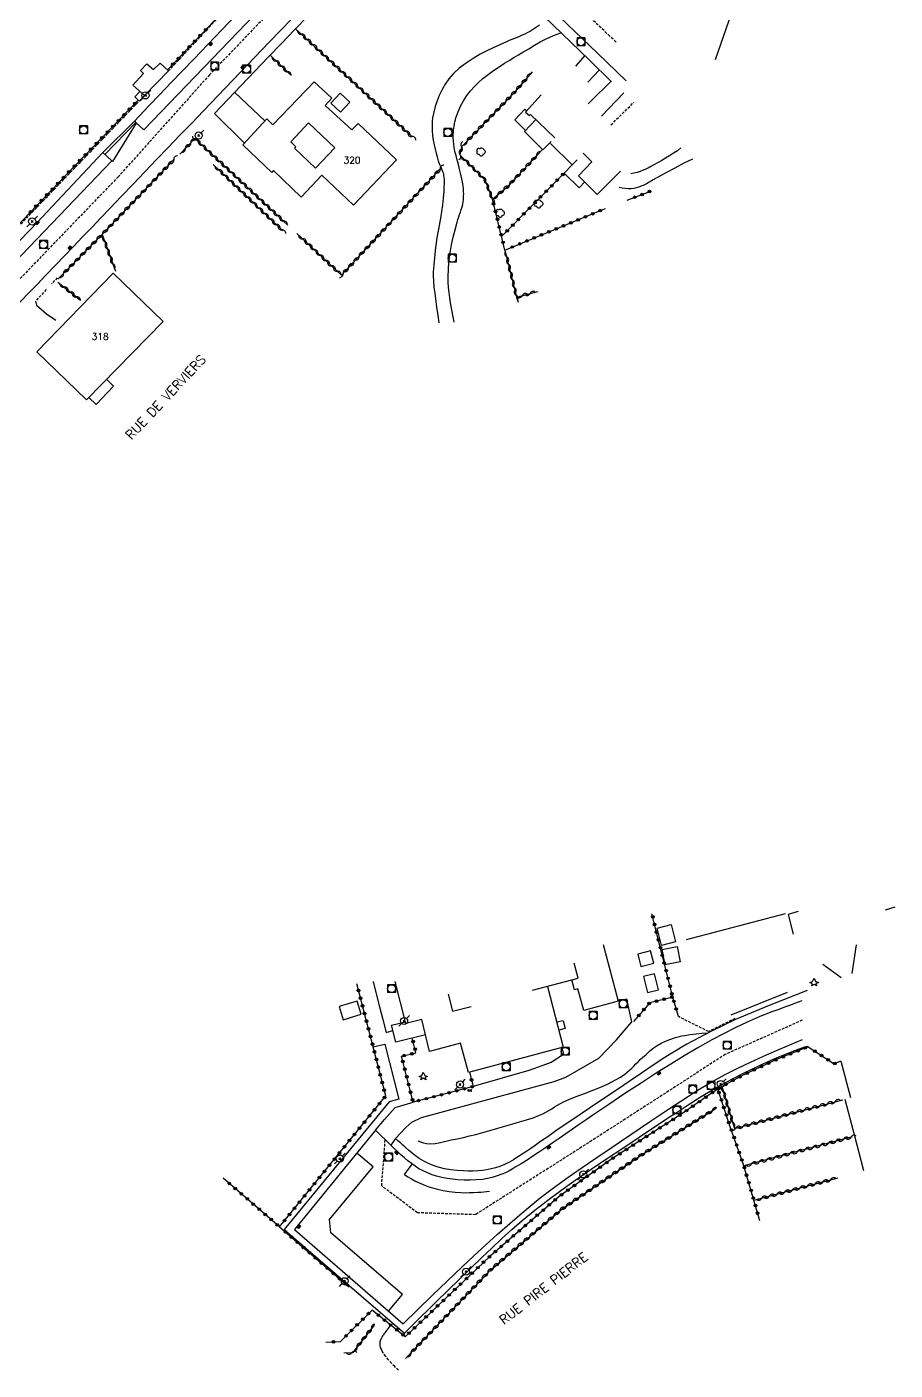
# Model space of a CAD drawing. Header units: millimetres. Extents: x 255999 to 257000, y 144000 to 145001.
# Drawn here: x 256121.5 to 256285.8, y 144510.2 to 144764.5 of the extents above; entities that cross this region are included whole.
import ezdxf
from ezdxf.enums import TextEntityAlignment as Align

# ---------------------------------------------------------------- set-up
doc = ezdxf.new("R2010")
doc.units = ezdxf.units.MM
doc.linetypes.add('DASHED', pattern=[0.75, 0.5, -0.25])
doc.layers.get('0').update_dxf_attribs({"linetype": 'CONTINUOUS'})
for name, color, linetype in [('W0001', 6, 'DASHED'), ('W0004', 5, 'CONTINUOUS'), ('W0006', 2, 'CONTINUOUS'), ('W0008', 7, 'CONTINUOUS'), ('W0014', 7, 'CONTINUOUS'), ('W0017', 7, 'CONTINUOUS'), ('W0021', 2, 'CONTINUOUS'), ('W0070', 7, 'DASHED'), ('W0071', 7, 'CONTINUOUS'), ('W0101', 7, 'CONTINUOUS'), ('W0104', 1, 'CONTINUOUS'), ('W0112', 1, 'DASHED'), ('W0211', 2, 'CONTINUOUS'), ('W0300', 7, 'CONTINUOUS'), ('W0303', 7, 'CONTINUOUS'), ('W0310', 3, 'CONTINUOUS'), ('W0323', 7, 'CONTINUOUS'), ('W0333', 7, 'CONTINUOUS'), ('W0401', 7, 'CONTINUOUS'), ('W0420', 7, 'CONTINUOUS'), ('W0473', 7, 'CONTINUOUS'), ('W0989', 7, 'CONTINUOUS'), ('W0991', 7, 'CONTINUOUS'), ('W1102', 7, 'CONTINUOUS')]:
    doc.layers.add(name, color=color, linetype=linetype)
doc.styles.get("Standard").update_dxf_attribs({"font": 'romans.shx', "width": 0.85})

# ---------------------------------------------------------------- blocks, each defined once
blk = doc.blocks.new('T300')
for p, q in [((-0.8, 0.51), (-0.86, 0.34)), ((-0.86, 0.34), (-0.86, 0.17)), ((-0.86, 0.17), (-0.74, 0.06)), ((-0.69, 0.63), (-0.8, 0.51)), ((-0.8, -0.06), (-0.74, 0.06)), ((-0.74, 0.06), (-0.69, 0.11)), ((-0.57, 0.69), (-0.69, 0.63)), ((-0.46, 0.69), (-0.57, 0.69)), ((-0.29, 0.63), (-0.46, 0.69)), ((-0.29, 0.63), (-0.17, 0.74)), ((-0.23, 0.57), (-0.29, 0.63)), ((-0.17, 0.74), (-0.06, 0.8)), ((-0.06, 0.8), (0.06, 0.8)), ((0.06, 0.8), (0.23, 0.74)), ((0.23, 0.74), (0.34, 0.63)), ((0.34, 0.63), (0.4, 0.51)), ((0.46, 0.46), (0.34, 0.46)), ((0.4, 0.51), (0.4, 0.46)), ((0.57, 0.4), (0.46, 0.46)), ((0.57, 0.4), (0.69, 0.29)), ((0.69, 0.29), (0.74, 0.17)), ((0.74, 0.06), (0.69, -0.17)), ((0.74, 0.17), (0.74, 0.06)), ((-0.8, -0.17), (-0.8, -0.06)), ((-0.8, -0.23), (-0.8, -0.17)), ((-0.74, -0.34), (-0.8, -0.23)), ((-0.69, -0.4), (-0.74, -0.34)), ((-0.51, -0.46), (-0.69, -0.4)), ((-0.4, -0.46), (-0.51, -0.46)), ((-0.4, -0.46), (-0.34, -0.46)), ((-0.34, -0.46), (-0.34, -0.4)), ((-0.34, -0.51), (-0.34, -0.46)), ((-0.29, -0.63), (-0.34, -0.51)), ((-0.17, -0.74), (-0.29, -0.63)), ((-0.06, -0.8), (-0.17, -0.74)), ((0.06, -0.8), (-0.06, -0.8)), ((0.17, -0.74), (0.06, -0.8)), ((0.23, -0.69), (0.17, -0.74)), ((0.29, -0.46), (0.23, -0.46)), ((0.29, -0.63), (0.23, -0.69)), ((0.46, -0.4), (0.29, -0.46)), ((0.34, -0.51), (0.29, -0.63)), ((0.34, -0.51), (0.34, -0.46)), ((0.57, -0.34), (0.46, -0.4)), ((0.63, -0.29), (0.57, -0.34)), ((0.69, -0.17), (0.63, -0.29))]:
    blk.add_line(p, q)
blk = doc.blocks.new('T401')
for p, q in [((-0.3, 0.3), (0, 0.3)), ((-0.3, -0.25), (-0.3, 0.3)), ((-0.3, 0.15), (0, 0.15)), ((-0.3, 0), (0, 0)), ((0, 0.3), (0, -0.25)), ((-0.3, -0.15), (0, -0.15)), ((-0.3, -0.25), (-0.3, -0.3)), ((-0.3, -0.3), (0, -0.3)), ((0, -0.3), (0, -0.25))]:
    blk.add_line(p, q)
blk = doc.blocks.new('T420')
for p, q in [((0.75, 0.75), (-0.75, 0.75)), ((-0.75, 0.75), (-0.75, -0.75)), ((0.75, 0.75), (0.75, -0.75)), ((0.75, -0.75), (-0.75, -0.75))]:
    blk.add_line(p, q)
blk.add_ellipse((0, 0), major_axis=(-0.53, 0.53), ratio=1, start_param=3.926991, end_param=10.210176)
blk = doc.blocks.new('T473')
for p, q in [((-0.166667, 0.166667), (0.166667, -0.166667)), ((-0.166667, -0.166667), (0.166667, 0.166667)), ((0.500001, 0.500001), (1.000002, 1.000002)), ((-1.000002, -1.000002), (-0.500001, -0.500001))]:
    blk.add_line(p, q)
blk.add_ellipse((0, 0), major_axis=(0.471405, 0.471405), ratio=1, start_param=5.4977871438, end_param=11.780972451)
blk = doc.blocks.new('T303')
for p, q in [((-0.77, 0), (-0.28, 0.21)), ((-0.28, -0.21), (-0.77, 0)), ((-0.28, 0.21), (0, 0.83)), ((0, 0.83), (0.28, 0.21)), ((0.28, 0.21), (0.83, 0)), ((0.83, 0), (0.28, -0.21)), ((-0.49, -0.63), (-0.28, -0.21)), ((0, -0.35), (-0.49, -0.63)), ((0.56, -0.63), (0, -0.35)), ((0.28, -0.21), (0.56, -0.63))]:
    blk.add_line(p, q)
blk = doc.blocks.new('t310o')
at = {"color": 0, "linetype": 'Continuous'}
for centre, start, end in [((-0.5, 0.38), 216.8699, 323.1304), ((0.5, -0.37), 36.8699, 143.1303)]:
    blk.add_arc(centre, 0.625, start, end, dxfattribs=at)
blk = doc.blocks.new('t323o')
at = {"color": 0, "linetype": 'Continuous'}
for radius in [0.25, 0.15]:
    blk.add_circle((0, 0), radius, dxfattribs=at)

msp = doc.modelspace()

# ---------------------------------------------------------------- linework, layer by layer
at = {"layer": 'W0001'}
for points in [[(256195.74, 144796.29), (256187.9, 144788.56), (256170.92, 144770.86), (256156.11, 144755.4), (256138.83, 144736.1), (256114.03, 144710.35), (256091.88, 144687.36), (256079.6, 144677.37), (256072.94, 144671)], [(256233.01, 144761.6), (256231.83, 144762.72), (256207.91, 144785.26), (256195.74, 144796.29)], [(256268.24, 144576.44), (256253.69, 144569.98), (256228.43, 144553.66), (256206.41, 144539.64), (256195.43, 144540), (256188.67, 144545.09), (256189.34, 144553.84)]]:
    msp.add_lwpolyline(points, dxfattribs=at)
at = {"layer": 'W0004'}
for points in [[(256141.92, 144746.63), (256135.94, 144740.68)], [(256136.31, 144740.32), (256142.14, 144746.36)]]:
    msp.add_lwpolyline(points, dxfattribs=at)
at = {"layer": 'W0006'}
for points in [[(256137.59, 144739.1), (256135.94, 144740.68), (256123.47, 144727.42), (256104.68, 144707.94), (256103.37, 144703.45)], [(256187.03, 144548.69), (256183.99, 144551.3)], [(256189.99, 144521.35), (256192.62, 144524.51), (256179.05, 144536.18), (256178.77, 144538.71), (256187.03, 144548.69)], [(256193.02, 144547.22), (256194.43, 144549.22)], [(256193.02, 144547.22), (256193.64, 144546.8), (256194.29, 144546.4), (256194.95, 144546.04), (256195.62, 144545.71), (256196.5, 144545.33), (256197.39, 144544.99), (256198.29, 144544.7), (256199.21, 144544.45), (256200.31, 144544.21), (256201.43, 144544.04), (256202.55, 144543.92), (256203.67, 144543.83), (256204.47, 144543.8), (256205.27, 144543.81), (256206.07, 144543.84), (256206.87, 144543.88), (256207.42, 144543.92), (256207.97, 144543.96), (256208.52, 144544.01), (256209.07, 144544.07)]]:
    msp.add_lwpolyline(points, dxfattribs=at)
at = {"layer": 'W0008'}
for points in [[(256142.21, 144746.26), (256137.76, 144738.97)], [(256141.92, 144746.63), (256142.21, 144746.26)], [(256103.47, 144703.55), (256137.61, 144739.12)], [(256137.76, 144738.97), (256137.61, 144739.12)], [(256190.39, 144552.8), (256187.52, 144555.62)]]:
    msp.add_lwpolyline(points, dxfattribs=at)
at = {"layer": 'W0014'}
for points in [[(256169.06, 144775.1), (256165.09, 144770.91), (256161.11, 144766.72), (256157.12, 144762.54), (256153.12, 144758.36), (256150.98, 144756.13), (256148.84, 144753.91), (256146.69, 144751.69), (256144.54, 144749.47)], [(256157.03, 144748.05), (256159.57, 144750.72), (256162.11, 144753.39), (256164.66, 144756.06), (256167.2, 144758.72), (256169.7, 144761.32), (256172.2, 144763.92), (256174.7, 144766.52), (256177.21, 144769.12)], [(256220.89, 144767.74), (256225.21, 144763.61), (256229.52, 144759.48), (256234.94, 144754.23)], [(256119.76, 144711.86), (256121.61, 144713.79), (256123.46, 144715.72), (256125.19, 144717.52), (256126.91, 144719.32), (256128.63, 144721.11), (256130.36, 144722.91), (256132.08, 144724.71), (256133.8, 144726.5), (256135.53, 144728.3), (256137.25, 144730.1), (256139.46, 144732.41), (256141.67, 144734.72), (256143.88, 144737.03), (256146.09, 144739.34), (256148.3, 144741.64), (256150.51, 144743.95), (256152.72, 144746.26), (256154.93, 144748.57), (256159.1, 144752.92), (256163.27, 144757.26), (256167.44, 144761.61), (256171.61, 144765.95)], [(256219.33, 144766.49), (256227.93, 144758.22), (256232.18, 144754.08)], [(256144.54, 144749.47), (256141.92, 144746.63)], [(256269.17, 144582.05), (256264.68, 144580.31), (256261.65, 144579.11), (256258.64, 144577.87), (256255.65, 144576.56), (256253.3, 144575.46), (256250.98, 144574.32), (256248.68, 144573.13), (256246.4, 144571.9), (256245.34, 144571.29), (256244.31, 144570.66), (256243.28, 144570.02), (256242.26, 144569.36), (256240.05, 144567.92), (256237.86, 144566.44), (256235.68, 144564.96), (256233.49, 144563.48), (256230.73, 144561.62), (256227.97, 144559.77), (256225.2, 144557.91), (256222.45, 144556.05), (256221.65, 144555.5), (256220.86, 144554.95), (256220.08, 144554.39), (256219.29, 144553.84), (256218.5, 144553.29), (256217.71, 144552.74), (256216.91, 144552.19), (256216.11, 144551.66), (256215.28, 144551.11), (256214.45, 144550.56), (256213.6, 144550.03), (256212.74, 144549.54), (256212.32, 144549.32), (256211.9, 144549.11), (256211.47, 144548.92), (256211.03, 144548.75), (256210.23, 144548.5), (256209.42, 144548.29), (256208.59, 144548.12), (256207.76, 144547.99), (256206.85, 144547.91), (256205.95, 144547.89), (256205.04, 144547.9), (256204.14, 144547.95), (256202.94, 144548.03), (256201.74, 144548.14), (256200.54, 144548.33), (256199.37, 144548.61), (256198.42, 144548.94), (256197.51, 144549.34), (256196.63, 144549.8), (256195.77, 144550.3), (256195.07, 144550.78), (256194.41, 144551.3), (256193.77, 144551.85), (256193.13, 144552.39), (256192.67, 144552.8), (256192.21, 144553.21), (256191.76, 144553.63), (256191.31, 144554.05)], [(256268.17, 144580.11), (256268.17, 144580.11), (256266.77, 144579.6), (256266.04, 144579.32), (256265.3, 144579.04), (256264.55, 144578.77), (256263.81, 144578.5), (256263.06, 144578.23), (256262.32, 144577.96), (256261.58, 144577.68), (256260.85, 144577.39), (256260.11, 144577.08), (256257.83, 144576.06), (256255.57, 144574.99), (256253.33, 144573.88), (256251.12, 144572.71), (256248.5, 144571.24), (256245.92, 144569.71), (256243.36, 144568.13), (256240.82, 144566.54), (256237.74, 144564.56), (256234.7, 144562.55), (256231.67, 144560.51), (256228.64, 144558.46), (256227.35, 144557.59), (256226.07, 144556.7), (256224.79, 144555.81), (256223.51, 144554.93), (256222.23, 144554.04), (256220.95, 144553.15), (256219.66, 144552.28), (256218.37, 144551.41), (256217.28, 144550.69), (256216.19, 144549.98), (256215.08, 144549.28), (256213.96, 144548.61), (256213.34, 144548.25), (256212.71, 144547.9), (256212.07, 144547.57), (256211.4, 144547.28), (256210.51, 144546.97), (256209.6, 144546.7), (256208.67, 144546.48), (256207.74, 144546.33), (256206.58, 144546.21), (256205.43, 144546.17), (256204.27, 144546.2), (256203.11, 144546.26), (256202.09, 144546.36), (256201.07, 144546.49), (256200.06, 144546.67), (256199.07, 144546.93), (256198.2, 144547.21), (256197.35, 144547.54), (256196.53, 144547.92), (256195.72, 144548.35), (256195, 144548.81), (256194.31, 144549.32), (256193.64, 144549.86), (256192.98, 144550.4), (256192.31, 144550.98), (256191.66, 144551.57), (256191.02, 144552.18), (256190.39, 144552.8)], [(256192.72, 144518.97), (256195.49, 144521.69), (256198.27, 144524.39), (256201.07, 144527.07), (256203.88, 144529.74), (256206.11, 144531.83), (256208.35, 144533.91), (256210.61, 144535.97), (256212.91, 144537.99), (256214.81, 144539.62), (256216.74, 144541.23), (256218.69, 144542.8), (256220.68, 144544.33), (256223.53, 144546.42), (256226.44, 144548.45), (256229.36, 144550.44), (256232.29, 144552.43), (256235.82, 144554.84), (256239.37, 144557.23), (256242.93, 144559.6), (256246.51, 144561.93), (256247.69, 144562.69), (256248.87, 144563.45), (256250.06, 144564.18), (256251.28, 144564.88), (256253.64, 144566.15), (256256.04, 144567.36), (256258.46, 144568.52), (256260.89, 144569.64), (256263.4, 144570.73), (256265.93, 144571.76), (256268.32, 144572.77)], [(256192.97, 144517.24), (256194.49, 144518.73), (256196.01, 144520.22), (256197.53, 144521.71), (256199.05, 144523.2), (256201.19, 144525.29), (256203.32, 144527.39), (256205.46, 144529.48), (256207.63, 144531.55), (256209.51, 144533.33), (256211.4, 144535.11), (256213.32, 144536.85), (256215.28, 144538.55), (256217.66, 144540.48), (256220.1, 144542.36), (256222.56, 144544.19), (256225.05, 144545.98), (256228.1, 144548.12), (256231.19, 144550.2), (256234.29, 144552.25), (256237.39, 144554.31), (256239.18, 144555.51), (256240.96, 144556.71), (256242.75, 144557.9), (256244.56, 144559.07), (256246.85, 144560.53), (256249.15, 144561.99), (256251.48, 144563.41), (256253.85, 144564.74), (256257.03, 144566.38), (256260.26, 144567.92), (256263.52, 144569.37), (256266.83, 144570.73), (256267.45, 144570.96), (256268.07, 144571.18), (256268.7, 144571.38), (256269.33, 144571.56)], [(256191.93, 144561.52), (256190.07, 144561.03), (256180.99, 144549.96), (256170.19, 144536.81), (256192.97, 144517.24)], [(256187.52, 144555.62), (256172.17, 144536.86)], [(256191.31, 144554.05), (256190.38, 144552.81)], [(256172.17, 144536.86), (256192.72, 144518.97)]]:
    msp.add_lwpolyline(points, dxfattribs=at)
at = {"layer": 'W0017'}
for points in [[(256227.1, 144759.02), (256225.33, 144757.01)], [(256229.86, 144756.34), (256227.71, 144754.03)], [(256232.09, 144754.16), (256228.25, 144750.4)], [(256160.86, 144752.07), (256166.58, 144746.66)], [(256230.28, 144747.55), (256234.51, 144751.97)], [(256157.03, 144748.05), (256162.74, 144742.47)], [(256245.25, 144741.57), (256244.62, 144741.01), (256243.87, 144740.53), (256243.12, 144740.06), (256242.36, 144739.6), (256241.68, 144739.2), (256240.99, 144738.8), (256240.31, 144738.41), (256239.61, 144738.04), (256239.26, 144737.85), (256238.91, 144737.67), (256238.55, 144737.49), (256238.18, 144737.33), (256237.6, 144737.12), (256237.01, 144736.93), (256236.41, 144736.76), (256235.8, 144736.62)], [(256202.39, 144708.56), (256202.18, 144709.6), (256201.94, 144710.9), (256201.72, 144712.21), (256201.57, 144713.19), (256201.44, 144714.17), (256201.33, 144715.16), (256201.28, 144716.15), (256201.27, 144716.84), (256201.28, 144717.54), (256201.3, 144718.24), (256201.33, 144718.93), (256201.38, 144719.63), (256201.45, 144720.32), (256201.52, 144721.02), (256201.62, 144721.71), (256201.87, 144723.18), (256202.2, 144724.64), (256202.57, 144726.08), (256202.95, 144727.52), (256203.09, 144728), (256203.25, 144728.48), (256203.41, 144728.95), (256203.57, 144729.42), (256203.73, 144729.9), (256203.88, 144730.38), (256204, 144730.86), (256204.09, 144731.36), (256204.14, 144731.73), (256204.17, 144732.1), (256204.18, 144732.47), (256204.19, 144732.84), (256204.18, 144733.21), (256204.16, 144733.58), (256204.14, 144733.95), (256204.1, 144734.32), (256203.98, 144735.14), (256203.8, 144735.95), (256203.6, 144736.75), (256203.4, 144737.55), (256203.24, 144738.19), (256203.08, 144738.83), (256202.91, 144739.47), (256202.74, 144740.11)], [(256247.51, 144739.43), (256245.83, 144738.64), (256244.11, 144737.75), (256242.41, 144736.83), (256240.71, 144735.9), (256240.45, 144735.75), (256240.2, 144735.6), (256239.94, 144735.44), (256239.69, 144735.29), (256239.44, 144735.13), (256239.18, 144734.98), (256238.92, 144734.83), (256238.66, 144734.7), (256238.41, 144734.58), (256238.17, 144734.47), (256237.92, 144734.37), (256237.67, 144734.27), (256237.24, 144734.13), (256236.8, 144733.99), (256236.36, 144733.89), (256235.9, 144733.83), (256235.32, 144733.82), (256234.74, 144733.86), (256234.17, 144733.95), (256233.61, 144734.09)], [(256199.61, 144738.43), (256199.75, 144738.16), (256199.87, 144737.88), (256199.99, 144737.6), (256200.1, 144737.31), (256200.19, 144737.07), (256200.28, 144736.82), (256200.35, 144736.57), (256200.4, 144736.31), (256200.48, 144735.57), (256200.49, 144734.83), (256200.46, 144734.09), (256200.42, 144733.35), (256200.32, 144732.07), (256200.17, 144730.79), (256199.98, 144729.52), (256199.8, 144728.25), (256199.69, 144727.57), (256199.57, 144726.88), (256199.45, 144726.2), (256199.32, 144725.52), (256199.19, 144724.84), (256199.07, 144724.16), (256198.96, 144723.47), (256198.86, 144722.78), (256198.78, 144722.1), (256198.71, 144721.41), (256198.65, 144720.73), (256198.59, 144720.04), (256198.54, 144719.39), (256198.48, 144718.73), (256198.44, 144718.07), (256198.43, 144717.42), (256198.47, 144716.3), (256198.57, 144715.19), (256198.7, 144714.08), (256198.84, 144712.97), (256199.05, 144711.41), (256199.28, 144709.85), (256199.51, 144708.43)], [(256123.17, 144712.55), (256123.39, 144711.8), (256125.27, 144710.18), (256127.01, 144708.95)], [(256284.03, 144597.33), (256285.82, 144597.89)], [(256277.69, 144585.26), (256278.54, 144590.7)], [(256275.64, 144584.48), (256272.16, 144587)], [(256191.31, 144554.05), (256193.22, 144556.12), (256194.38, 144557.17), (256196.23, 144558.04), (256210.13, 144561.82), (256221.29, 144564.86), (256223.5, 144565.66), (256229.74, 144569.24), (256233.13, 144572.74), (256236.02, 144576.13), (256235.06, 144580.46), (256233.39, 144580.06)], [(256222.79, 144571.26), (256223.09, 144569.95), (256220.73, 144568.47), (256216.52, 144566.92), (256205.99, 144563.9)], [(256187.52, 144555.62), (256189.22, 144557.66), (256191.23, 144559.92), (256194.61, 144560.96)]]:
    msp.add_lwpolyline(points, dxfattribs=at)
at = {"layer": 'W0021'}
msp.add_lwpolyline([(256142.14, 144746.35), (256143.64, 144744.96), (256169.59, 144772), (256167.74, 144773.72)], dxfattribs=at)
at = {"layer": 'W0070'}
msp.add_lwpolyline([(256191.84, 144510.22), (256191.14, 144510.89), (256190.55, 144511.51), (256189.98, 144512.14), (256189.44, 144512.81), (256188.96, 144513.52), (256188.77, 144513.83), (256188.61, 144514.16), (256188.48, 144514.5), (256188.39, 144514.86), (256188.38, 144514.99), (256188.37, 144515.11), (256188.37, 144515.24), (256188.37, 144515.36), (256188.39, 144515.49), (256188.41, 144515.61), (256188.44, 144515.73), (256188.47, 144515.86), (256188.7, 144516.37), (256189, 144516.85), (256189.33, 144517.29), (256189.66, 144517.73), (256189.85, 144517.98), (256190.04, 144518.23), (256190.24, 144518.47), (256190.45, 144518.7)], dxfattribs=at)
at = {"layer": 'W0071'}
for points in [[(256218.53, 144764.79), (256217.98, 144764.39), (256217.41, 144764.02), (256216.83, 144763.68), (256216.23, 144763.35), (256215.75, 144763.11), (256215.26, 144762.88), (256214.77, 144762.67), (256214.28, 144762.47), (256213.78, 144762.27), (256213.28, 144762.07), (256212.79, 144761.86), (256212.3, 144761.64), (256211.04, 144761.08), (256209.79, 144760.52), (256208.54, 144759.93), (256207.33, 144759.27), (256205.97, 144758.46), (256204.63, 144757.61), (256203.35, 144756.67), (256202.17, 144755.58), (256201.38, 144754.65), (256200.69, 144753.64), (256200.09, 144752.58), (256199.56, 144751.49), (256199.14, 144750.46), (256198.79, 144749.4), (256198.51, 144748.33), (256198.3, 144747.23), (256198.23, 144746.63), (256198.2, 144746.02), (256198.2, 144745.41), (256198.22, 144744.8), (256198.3, 144743.92), (256198.44, 144743.04), (256198.6, 144742.16), (256198.79, 144741.29), (256198.96, 144740.57), (256199.16, 144739.85), (256199.37, 144739.14), (256199.61, 144738.43)], [(256202.74, 144740.11), (256202.63, 144740.49), (256202.53, 144740.88), (256202.45, 144741.27), (256202.39, 144741.66), (256202.3, 144742.27), (256202.24, 144742.87), (256202.2, 144743.48), (256202.21, 144744.09), (256202.23, 144744.5), (256202.26, 144744.9), (256202.31, 144745.29), (256202.37, 144745.69), (256202.44, 144746.09), (256202.52, 144746.48), (256202.62, 144746.87), (256202.73, 144747.26), (256203.13, 144748.37), (256203.6, 144749.45), (256204.15, 144750.49), (256204.78, 144751.49), (256205.46, 144752.37), (256206.21, 144753.19), (256207.01, 144753.96), (256207.84, 144754.7), (256208.82, 144755.48), (256209.84, 144756.2), (256210.88, 144756.89), (256211.93, 144757.57), (256212.79, 144758.11), (256213.66, 144758.64), (256214.54, 144759.16), (256215.41, 144759.68), (256216.5, 144760.33), (256217.59, 144760.98), (256218.69, 144761.61), (256219.81, 144762.2), (256220.49, 144762.52), (256221.18, 144762.82), (256221.88, 144763.1), (256222.59, 144763.35)]]:
    msp.add_lwpolyline(points, dxfattribs=at)
at = {"layer": 'W0101'}
for points in [[(256178, 144749.6), (256183.03, 144744.95), (256183.03, 144744.95), (256184.21, 144746.19), (256191.46, 144739.29), (256183.32, 144730.72), (256177.35, 144736.39), (256177.35, 144736.39), (256173.46, 144732.24), (256168.21, 144737.25), (256167.88, 144736.91), (256162.41, 144742.11), (256166.94, 144747.05), (256168.09, 144745.95), (256175.9, 144754.07), (256179.23, 144750.95)], [(256172.17, 144741.49), (256176.15, 144737.71), (256176.14, 144737.71), (256179.82, 144741.57), (256179.82, 144741.57), (256174.84, 144746.29), (256171.48, 144742.71), (256172.45, 144741.79)], [(256137.89, 144717.82), (256123.42, 144702.94), (256132.82, 144693.88), (256147.35, 144708.71)]]:
    msp.add_lwpolyline(points, close=True, dxfattribs=at)
for points in [[(256218.86, 144751.57), (256215.9, 144748.34), (256216.63, 144747.67), (256216.83, 144747.89), (256221.44, 144743.45), (256221.44, 144743.45)], [(256226.94, 144740.42), (256226.81, 144740.54), (256228.45, 144738.94), (256225.93, 144736.3), (256229.46, 144732.76), (256233.88, 144737.16)], [(256217.19, 144582.11), (256225.86, 144584.39), (256225.12, 144587.24)], [(256201.23, 144581.38), (256202.08, 144578.14), (256205.58, 144579.06)], [(256277.43, 144561.73), (256275.6, 144568.65)], [(256278.2, 144554.53), (256276.36, 144561.45)], [(256279.92, 144547.94), (256278.2, 144554.53)]]:
    msp.add_lwpolyline(points, dxfattribs=at)
at = {"layer": 'W0101', "flags": 128}
msp.add_lwpolyline([(256267.49, 144597), (256265.56, 144596.47), (256266.53, 144592.74)], dxfattribs=at)
at = {"layer": 'W0104'}
for points in [[(256251.83, 144758.29), (256255.35, 144768.43)], [(256143.79, 144751.45), (256142.77, 144750.41), (256141.94, 144751.23), (256142.93, 144752.23)], [(256213.87, 144746.9), (256215.76, 144748.91), (256216.11, 144748.56)], [(256213.87, 144746.9), (256215.91, 144744.85)], [(256217.85, 144746.91), (256215.71, 144744.65), (256219.18, 144741.21), (256220.75, 144742.74)], [(256220.62, 144742.42), (256224.73, 144738.38), (256223.17, 144736.75), (256226.04, 144734), (256227.11, 144735.12)], [(256224.73, 144738.38), (256225.65, 144739.3)], [(256136.63, 144697.76), (256137.95, 144696.49), (256134.66, 144692.98), (256133.25, 144694.32)], [(256230.6, 144590.78), (256233.39, 144580.06), (256226.95, 144578.27), (256225.81, 144582.37), (256225.15, 144582.18), (256224.66, 144584.07)], [(256220.03, 144582.86), (256223.02, 144571.32), (256205.07, 144566.58), (256203.6, 144572.08), (256197.75, 144570.5), (256196.24, 144576.59), (256193.24, 144575.82), (256191.2, 144583.78)], [(256196.96, 144573.68), (256191.36, 144572.31), (256190.53, 144575.52), (256193.15, 144576.15)], [(256223.02, 144576.35), (256221.79, 144576.06)], [(256223.02, 144576.35), (256223.37, 144574.9), (256222.17, 144574.58)]]:
    msp.add_lwpolyline(points, dxfattribs=at)
for points in [[(256148.33, 144756.12), (256143.79, 144751.45), (256141.6, 144753.43), (256143.59, 144755.65), (256143.03, 144756.19), (256144.25, 144757.49), (256145.48, 144756.39), (256146.76, 144757.62)], [(256182.64, 144750.2), (256180.83, 144751.89), (256179.08, 144750.01), (256180.89, 144748.32), (256182.64, 144750.2)], [(256241.62, 144590.62), (256240.79, 144593.86), (256243.43, 144594.54), (256244.27, 144591.3), (256241.62, 144590.62)], [(256240.16, 144587.24), (256239.56, 144589.58), (256237.12, 144588.95), (256237.73, 144586.62)], [(256241.75, 144589.86), (256244.56, 144590.41), (256245.13, 144587.49), (256242.31, 144586.95), (256241.75, 144589.86)], [(256241.07, 144582.2), (256240.32, 144585.22), (256238.22, 144584.7), (256238.97, 144581.68), (256241.07, 144582.2)], [(256184.06, 144580.08), (256180.62, 144579.04), (256181.38, 144576.53), (256184.82, 144577.58)]]:
    msp.add_lwpolyline(points, close=True, dxfattribs=at)
at = {"layer": 'W0112'}
for points in [[(256148.33, 144756.12), (256158.01, 144766.53)], [(256086.22, 144691.31), (256108.96, 144715.27), (256142.77, 144750.41)], [(256232.04, 144745.92), (256236.4, 144750.17)], [(256127.26, 144716.99), (256126.17, 144715.76)], [(256125.19, 144714.75), (256123.17, 144712.55)], [(256250.54, 144574.31), (256244.82, 144577.13)], [(256255.51, 144576.77), (256250.54, 144574.31)]]:
    msp.add_lwpolyline(points, dxfattribs=at)
at = {"layer": 'W0211'}
msp.add_lwpolyline([(256195.5, 144553.62), (256196.04, 144553.4), (256196.59, 144553.23), (256197.15, 144553.12), (256197.73, 144553.07), (256198.77, 144553.12), (256199.8, 144553.31), (256200.81, 144553.56), (256201.81, 144553.79), (256202.98, 144554.02), (256204.14, 144554.27), (256205.3, 144554.54), (256206.46, 144554.82), (256208.23, 144555.3), (256209.99, 144555.8), (256211.74, 144556.33), (256213.49, 144556.85), (256214.76, 144557.22), (256216.05, 144557.58), (256217.32, 144557.98), (256218.56, 144558.45), (256219.15, 144558.73), (256219.72, 144559.04), (256220.29, 144559.36), (256220.84, 144559.7), (256221.39, 144560.04), (256221.94, 144560.38), (256222.51, 144560.7), (256223.08, 144560.99), (256224.1, 144561.46), (256225.14, 144561.88), (256226.19, 144562.29), (256227.24, 144562.67), (256228.29, 144563.06), (256229.33, 144563.46), (256230.36, 144563.89), (256231.38, 144564.36), (256232.23, 144564.78), (256233.07, 144565.22), (256233.89, 144565.7), (256234.68, 144566.24), (256235.13, 144566.6), (256235.56, 144566.98), (256235.98, 144567.37), (256236.39, 144567.78), (256236.79, 144568.19), (256237.19, 144568.6), (256237.6, 144569), (256238.03, 144569.39), (256238.69, 144569.99), (256239.35, 144570.59), (256240.05, 144571.16), (256240.79, 144571.67), (256241.57, 144572.11), (256242.39, 144572.48), (256243.22, 144572.81), (256244.07, 144573.11), (256244.54, 144573.26), (256245.01, 144573.38), (256245.49, 144573.49), (256245.97, 144573.58), (256247.06, 144573.75), (256248.15, 144573.89), (256249.25, 144573.99), (256250.36, 144574.05)], dxfattribs=at)
at = {"layer": 'W0303'}
msp.add_lwpolyline([(256265.37, 144581.7), (256254.76, 144577.38)], dxfattribs=at)
at = {"layer": 'W0310'}
for points in [[(256172.39, 144764.11), (256194.45, 144743.63)], [(256167.55, 144759.08), (256171.33, 144755.46)], [(256217.17, 144755.95), (256213.52, 144751.82), (256203.8, 144741.79), (256203.46, 144740.23), (256208.22, 144735.5), (256209.64, 144731.83), (256212.64, 144734.38), (256219.03, 144741.2)], [(256170.91, 144726.95), (256153.34, 144743.34), (256150.48, 144740.37)], [(256149.41, 144739.4), (256135.77, 144725.19), (256138.29, 144718.22)], [(256156.77, 144738.44), (256169.94, 144725.88)], [(256199.77, 144737.58), (256181.07, 144717.48), (256172.6, 144725.37)], [(256135.77, 144725.19), (256127.4, 144716.7)], [(256212, 144722.22), (256214.21, 144713.33), (256218.2, 144714.4)], [(256127.39, 144716.14), (256131.68, 144712.73)], [(256214.21, 144713.33), (256214.48, 144712.37)], [(256253.06, 144563.9), (256255.43, 144555.93), (256275.92, 144561.41)], [(256193.19, 144512.4), (256209.3, 144529.23), (256222.82, 144540.74), (256237.86, 144550.98), (256251.96, 144559.79)], [(256277.67, 144554.35), (256257.21, 144548.86)], [(256259.12, 144542.36), (256275.04, 144546.63)], [(256187.27, 144518.76), (256183.16, 144513.51), (256181.49, 144513.43)]]:
    msp.add_lwpolyline(points, dxfattribs=at)
at = {"layer": 'W0323'}
for points in [[(256169.73, 144779.03), (256148.13, 144756.32)], [(256142.6, 144750.58), (256128.98, 144736.49), (256105.62, 144712.09)], [(256211.37, 144724.79), (256223.17, 144736.75)], [(256212, 144722.22), (256209.64, 144731.83)], [(256235.14, 144731.67), (256239.39, 144733.31)], [(256212, 144722.22), (256230.84, 144730.02), (256231.01, 144730.08)], [(256244.82, 144577.13), (256243.76, 144580.8), (256239.82, 144596.58)], [(256169.35, 144537.36), (256189.44, 144562.13), (256183.98, 144583.35)], [(256243.74, 144580.84), (256239.4, 144579.75), (256236.33, 144576.21)], [(256269.38, 144571.42), (256263.48, 144569.07), (256257.18, 144566.11), (256253.06, 144563.9), (256251.01, 144562.57), (256245.46, 144558.73), (256232.44, 144550.33), (256222.24, 144543.09), (256209.17, 144531.79), (256193.12, 144516.54), (256186.87, 144521.58)], [(256205.27, 144566.63), (256205.99, 144563.9), (256194.61, 144560.96), (256192.45, 144569.65), (256195.14, 144570.28), (256194.45, 144573.07)], [(256269.38, 144571.42), (256274.3, 144568.19), (256275.58, 144568.73)], [(256260.22, 144538.48), (256259.12, 144542.36), (256257.21, 144548.86), (256254.51, 144556.65), (256252.29, 144563.4)], [(256169.35, 144537.36), (256158.7, 144546.55)], [(256169.35, 144537.36), (256182.47, 144525.96)], [(256186.87, 144521.58), (256180.85, 144515.64)], [(256178.08, 144515.53), (256180.85, 144515.64)]]:
    msp.add_lwpolyline(points, dxfattribs=at)
at = {"layer": 'W0333'}
for points in [[(256246.33, 144591.73), (256265.08, 144596.64)], [(256187.04, 144583.75), (256187.62, 144581.43), (256188.24, 144578.99), (256188.87, 144576.56), (256189.49, 144574.13)], [(256189.49, 144574.13), (256190.79, 144574.5)], [(256187.05, 144571.42), (256189.29, 144571.91), (256191.93, 144561.52)]]:
    msp.add_lwpolyline(points, dxfattribs=at)
at = {"layer": 'W1102'}
msp.add_lwpolyline([(256228.25, 144750.4), (256227.73, 144749.9)], dxfattribs=at)

# ---------------------------------------------------------------- block references
at = {"layer": 'W0300'}
for p in [(256207.51, 144740.78), (256218.4, 144730.94), (256211.13, 144729.19)]:
    msp.add_blockref('T300', p, dxfattribs=at)
at = {"layer": 'W0303'}
for p in [(256270.48, 144583.56), (256196.54, 144565.8)]:
    msp.add_blockref('T303', p, dxfattribs=at)
at = {"layer": 'W0310'}
for p, rotation in [((256173.49, 144763.09), 317.1241846722299), ((256174.59, 144762.07), 317.1241846722299), ((256175.68, 144761.05), 317.1241846722299), ((256168.64, 144758.04), 316.1991288516268), ((256176.78, 144760.03), 317.1241846722299), ((256177.88, 144759.01), 317.1241846722299), ((256169.72, 144757.01), 316.1991288516268), ((256170.8, 144755.97), 316.1991288516268), ((256178.98, 144757.99), 317.1241846722299), ((256180.08, 144756.97), 317.1241846722299), ((256181.18, 144755.95), 317.1241846722299), ((256182.28, 144754.93), 317.1241846722299), ((256183.38, 144753.91), 317.1241846722299), ((256215.18, 144753.7), 228.5841336516658), ((256216.17, 144754.82), 228.5841336516658), ((256184.48, 144752.89), 317.1241846722299), ((256185.58, 144751.87), 317.1241846722299), ((256186.68, 144750.84), 317.1241846722299), ((256212.14, 144750.39), 225.8789943384347), ((256213.18, 144751.46), 225.8789943384347), ((256214.19, 144752.57), 228.5841336516658), ((256187.78, 144749.82), 317.1241846722299), ((256188.88, 144748.8), 317.1241846722299), ((256210.05, 144748.23), 225.8789943384347), ((256211.09, 144749.31), 225.8789943384347), ((256189.97, 144747.78), 317.1241846722299), ((256191.07, 144746.76), 317.1241846722299), ((256192.17, 144745.74), 317.1241846722299), ((256207.96, 144746.08), 225.8789943384347), ((256209, 144747.16), 225.8789943384347), ((256153.62, 144743.08), 136.9964394441077), ((256193.27, 144744.72), 317.1241846722299), ((256194.37, 144743.7), 317.1241846722299), ((256204.83, 144742.85), 225.8789943384347), ((256205.87, 144743.93), 225.8789943384347), ((256206.91, 144745), 225.8789943384347), ((256151.52, 144741.45), 226.1406509351883), ((256152.56, 144742.53), 226.1406509351883), ((256154.71, 144742.06), 136.9964394441077), ((256155.81, 144741.03), 136.9964394441077), ((256203.48, 144740.3), 257.9002200614771), ((256203.79, 144741.77), 257.9002200614771), ((256148.3, 144738.24), 226.1709867905473), ((256149.34, 144739.32), 226.1709867905473), ((256156.91, 144740.01), 136.9964394441077), ((256158.01, 144738.99), 136.9964394441077), ((256159.1, 144737.96), 136.9964394441077), ((256204.48, 144739.22), 315.1328525390086), ((256205.54, 144738.16), 315.1328525390086), ((256215.95, 144737.92), 46.86075329558778), ((256216.98, 144739.01), 46.86075329558778), ((256218, 144740.11), 46.86075329558778), ((256146.22, 144736.08), 226.1709867905473), ((256147.26, 144737.16), 226.1709867905473), ((256157.86, 144737.4), 316.3742442107167), ((256158.94, 144736.37), 316.3742442107167), ((256160.03, 144735.33), 316.3742442107167), ((256160.2, 144736.94), 136.9964394441077), ((256161.3, 144735.92), 136.9964394441077), ((256197.71, 144735.36), 227.0616810158573), ((256198.73, 144736.46), 227.0616810158573), ((256199.75, 144737.55), 227.0616810158573), ((256206.61, 144737.11), 315.1328525390086), ((256207.67, 144736.05), 315.1328525390086), ((256213.9, 144735.73), 46.86075329558778), ((256214.93, 144736.83), 46.86075329558778), ((256143.11, 144732.83), 226.1709867905473), ((256144.15, 144733.91), 226.1709867905473), ((256145.19, 144735), 226.1709867905473), ((256161.11, 144734.3), 316.3742442107167), ((256162.2, 144733.26), 316.3742442107167), ((256162.39, 144734.89), 136.9964394441077), ((256163.49, 144733.87), 136.9964394441077), ((256164.59, 144732.85), 136.9964394441077), ((256195.66, 144733.16), 227.0616810158573), ((256196.68, 144734.26), 227.0616810158573), ((256208.48, 144734.83), 291.1336693449781), ((256209.02, 144733.43), 291.1336693449781), ((256210.62, 144732.66), 40.41050388887082), ((256211.76, 144733.64), 40.41050388887082), ((256212.88, 144734.64), 46.86075329558778), ((256141.03, 144730.67), 226.1709867905473), ((256142.07, 144731.75), 226.1709867905473), ((256163.28, 144732.23), 316.3742442107167), ((256164.37, 144731.19), 316.3742442107167), ((256165.46, 144730.16), 316.3742442107167), ((256165.68, 144731.82), 136.9964394441077), ((256166.78, 144730.8), 136.9964394441077), ((256193.62, 144730.97), 227.0616810158573), ((256194.64, 144732.06), 227.0616810158573), ((256209.56, 144732.03), 291.1336693449781), ((256138.95, 144728.5), 226.1709867905473), ((256139.99, 144729.59), 226.1709867905473), ((256166.54, 144729.12), 316.3742442107167), ((256167.63, 144728.09), 316.3742442107167), ((256167.88, 144729.78), 136.9964394441077), ((256168.98, 144728.76), 136.9964394441077), ((256170.07, 144727.73), 136.9964394441077), ((256190.55, 144727.67), 227.0616810158573), ((256191.58, 144728.77), 227.0616810158573), ((256192.6, 144729.87), 227.0616810158573), ((256135.84, 144725.26), 226.1709867905473), ((256136.88, 144726.34), 226.1709867905473), ((256137.91, 144727.42), 226.1709867905473), ((256168.71, 144727.05), 316.3742442107167), ((256169.8, 144726.02), 316.3742442107167), ((256188.51, 144725.48), 227.0616810158573), ((256189.53, 144726.57), 227.0616810158573), ((256133.72, 144723.11), 225.4211850062379), ((256134.77, 144724.18), 225.4211850062379), ((256136.25, 144723.87), 289.8212805898225), ((256136.76, 144722.45), 289.8212805898225), ((256173.7, 144724.35), 136.9964394441048), ((256174.8, 144723.33), 136.9964394441048), ((256186.47, 144723.28), 227.0616810158573), ((256187.49, 144724.38), 227.0616810158573), ((256130.56, 144719.9), 225.4211850062379), ((256131.61, 144720.97), 225.4211850062379), ((256132.67, 144722.04), 225.4211850062379), ((256137.27, 144721.04), 289.8212805898225), ((256175.89, 144722.3), 136.9964394441048), ((256176.99, 144721.28), 136.9964394441048), ((256178.09, 144720.26), 136.9964394441048), ((256183.4, 144719.98), 227.0616810158573), ((256184.42, 144721.08), 227.0616810158573), ((256185.44, 144722.18), 227.0616810158573), ((256212.32, 144720.96), 283.9513474181054), ((256128.46, 144717.77), 225.4211850062379), ((256129.51, 144718.83), 225.4211850062379), ((256137.78, 144719.63), 289.8212805898225), ((256179.18, 144719.23), 136.9964394441048), ((256180.28, 144718.21), 136.9964394441048), ((256181.36, 144717.79), 227.0616810158573), ((256182.38, 144718.89), 227.0616810158573), ((256212.68, 144719.51), 283.9513474181054), ((256213.04, 144718.05), 283.9513474181054), ((256128.56, 144715.21), 321.5737507850225), ((256213.4, 144716.6), 283.9513474181054), ((256213.76, 144715.14), 283.9513474181054), ((256129.74, 144714.27), 321.5737507850225), ((256130.91, 144713.34), 321.5737507850225), ((256214.12, 144713.68), 283.9513474181054), ((256215.31, 144713.62), 15.04712329269443), ((256216.76, 144714.01), 15.04712329269443), ((256253.35, 144562.91), 286.5685015273172), ((256253.78, 144561.48), 286.5685015273172), ((256254.2, 144560.04), 286.5685015273172), ((256271.57, 144560.25), 14.97630413745071), ((256273.02, 144560.64), 14.97630413745071), ((256274.47, 144561.03), 14.97630413745071), ((256248.68, 144557.74), 31.98602714346401), ((256249.95, 144558.53), 31.98602714346401), ((256251.22, 144559.33), 31.98602714346401), ((256254.63, 144558.6), 286.5685015273172), ((256255.06, 144557.16), 286.5685015273172), ((256262.88, 144557.92), 14.97630413745071), ((256264.33, 144558.31), 14.97630413745071), ((256265.78, 144558.7), 14.97630413745071), ((256267.23, 144559.09), 14.97630413745071), ((256268.67, 144559.47), 14.97630413745071), ((256270.12, 144559.86), 14.97630413745071), ((256244.86, 144555.35), 31.98602714346401), ((256246.13, 144556.15), 31.98602714346401), ((256247.4, 144556.94), 31.98602714346401), ((256255.63, 144555.99), 14.97630413745071), ((256257.08, 144556.37), 14.97630413745071), ((256258.53, 144556.76), 14.97630413745071), ((256259.98, 144557.15), 14.97630413745071), ((256261.43, 144557.54), 14.97630413745071), ((256241.04, 144552.97), 31.98602714346401), ((256242.31, 144553.76), 31.98602714346401), ((256243.59, 144554.56), 31.98602714346401), ((256271.7, 144552.75), 195.0242866008282), ((256273.15, 144553.14), 195.0242866008282), ((256274.6, 144553.53), 195.0242866008282), ((256276.05, 144553.92), 195.0242866008282), ((256277.5, 144554.31), 195.0242866008282), ((256236, 144549.72), 34.24205478722704), ((256237.24, 144550.56), 34.24205478722704), ((256238.5, 144551.38), 31.98602714346401), ((256239.77, 144552.17), 31.98602714346401), ((256261.56, 144550.03), 195.0242866008282), ((256263.01, 144550.42), 195.0242866008282), ((256264.46, 144550.81), 195.0242866008282), ((256265.91, 144551.2), 195.0242866008282), ((256267.36, 144551.58), 195.0242866008282), ((256268.8, 144551.97), 195.0242866008282), ((256270.25, 144552.36), 195.0242866008282), ((256232.28, 144547.19), 34.24205478722704), ((256233.52, 144548.03), 34.24205478722704), ((256234.76, 144548.87), 34.24205478722704), ((256258.66, 144549.25), 195.0242866008282), ((256260.11, 144549.64), 195.0242866008282), ((256228.56, 144544.65), 34.24205478722704), ((256229.8, 144545.5), 34.24205478722704), ((256231.04, 144546.34), 34.24205478722704), ((256269.26, 144545.08), 15.02225729225169), ((256270.71, 144545.47), 15.02225729225169), ((256272.16, 144545.86), 15.02225729225169), ((256273.61, 144546.25), 15.02225729225169), ((256224.84, 144542.12), 34.24205478722704), ((256226.08, 144542.96), 34.24205478722704), ((256227.32, 144543.81), 34.24205478722704), ((256260.57, 144542.75), 15.02225729225169), ((256262.02, 144543.14), 15.02225729225169), ((256263.47, 144543.53), 15.02225729225169), ((256264.91, 144543.92), 15.02225729225169), ((256266.36, 144544.3), 15.02225729225169), ((256267.81, 144544.69), 15.02225729225169), ((256222.4, 144540.39), 40.40560449056138), ((256223.6, 144541.28), 34.24205478722704), ((256218.97, 144537.47), 40.40560449056138), ((256220.11, 144538.44), 40.40560449056138), ((256221.26, 144539.41), 40.40560449056138), ((256215.54, 144534.55), 40.40560449056138), ((256216.69, 144535.52), 40.40560449056138), ((256217.83, 144536.5), 40.40560449056138), ((256213.26, 144532.61), 40.40560449056138), ((256214.4, 144533.58), 40.40560449056138), ((256209.83, 144529.69), 40.40560449056138), ((256210.98, 144530.66), 40.40560449056138), ((256212.12, 144531.64), 40.40560449056138), ((256207.71, 144527.58), 46.26785286746774), ((256208.75, 144528.66), 46.26785286746774), ((256204.6, 144524.32), 46.26785286746774), ((256205.64, 144525.41), 46.26785286746774), ((256206.67, 144526.49), 46.26785286746774), ((256202.53, 144522.16), 46.26785286746774), ((256203.56, 144523.24), 46.26785286746774), ((256200.45, 144519.99), 46.26785286746774), ((256201.49, 144521.07), 46.26785286746774), ((256185.83, 144516.92), 231.9991513931915), ((256186.75, 144518.1), 231.9991513931915), ((256197.34, 144516.74), 46.26785286746774), ((256198.38, 144517.82), 46.26785286746774), ((256199.41, 144518.9), 46.26785286746774), ((256183.98, 144514.56), 231.9991513931915), ((256184.9, 144515.74), 231.9991513931915), ((256195.27, 144514.57), 46.26785286746774), ((256196.3, 144515.65), 46.26785286746774), ((256182.99, 144513.5), 182.5117952097104), ((256194.23, 144513.48), 46.26785286746774)]:
    msp.add_blockref('t310o', p, dxfattribs=dict(at, rotation=rotation))
at = {"layer": 'W0323'}
for p, rotation in [((256155.37, 144763.92), 226.4283169176612), ((256153.3, 144761.75), 226.4283169176612), ((256154.33, 144762.84), 226.4283169176612), ((256151.23, 144759.58), 226.4283169176612), ((256152.26, 144760.66), 226.4283169176612), ((256149.16, 144757.4), 226.4283169176612), ((256150.2, 144758.49), 226.4283169176612), ((256140.95, 144748.87), 225.9719330532837), ((256141.99, 144749.95), 225.9719330532837), ((256138.87, 144746.71), 225.9719330532837), ((256139.91, 144747.79), 225.9719330532837), ((256135.74, 144743.48), 225.9719330532837), ((256136.78, 144744.56), 225.9719330532837), ((256137.82, 144745.64), 225.9719330532837), ((256133.65, 144741.32), 225.9719330532837), ((256134.7, 144742.4), 225.9719330532837), ((256131.57, 144739.17), 225.9719330532837), ((256132.61, 144740.24), 225.9719330532837), ((256128.44, 144735.93), 226.2497955069527), ((256129.48, 144737.01), 225.9719330532837), ((256130.53, 144738.09), 225.9719330532837), ((256222.96, 144736.54), 45.39314104371408), ((256126.37, 144733.76), 226.2497955069527), ((256127.41, 144734.84), 226.2497955069527), ((256219.8, 144733.34), 45.39314104371408), ((256220.85, 144734.4), 45.39314104371408), ((256221.9, 144735.47), 45.39314104371408), ((256239.33, 144733.29), 21.09951261344724), ((256124.29, 144731.59), 226.2497955069527), ((256125.33, 144732.68), 226.2497955069527), ((256209.85, 144730.96), 103.8255361966109), ((256217.69, 144731.2), 45.39314104371408), ((256218.74, 144732.27), 45.39314104371408), ((256236.54, 144732.21), 21.09951261344724), ((256237.94, 144732.75), 21.09951261344724), ((256122.22, 144729.43), 226.2497955069527), ((256123.26, 144730.51), 226.2497955069527), ((256210.21, 144729.51), 103.8255361966109), ((256215.58, 144729.06), 45.39314104371408), ((256216.64, 144730.13), 45.39314104371408), ((256227.25, 144728.53), 22.47352500345677), ((256228.64, 144729.1), 22.47352500345677), ((256230.02, 144729.68), 22.47352500345677), ((256210.57, 144728.05), 103.8255361966109), ((256210.93, 144726.59), 103.8255361966109), ((256212.42, 144725.86), 45.39314104371408), ((256213.48, 144726.93), 45.39314104371408), ((256214.53, 144728), 45.39314104371408), ((256220.32, 144725.66), 22.47352500345677), ((256221.71, 144726.24), 22.47352500345677), ((256223.09, 144726.81), 22.47352500345677), ((256224.48, 144727.38), 22.47352500345677), ((256225.86, 144727.96), 22.47352500345677), ((256211.29, 144725.14), 103.8255361966109), ((256211.64, 144723.68), 103.8255361966109), ((256214.78, 144723.37), 22.47352500345677), ((256216.16, 144723.94), 22.47352500345677), ((256217.55, 144724.52), 22.47352500345677), ((256218.93, 144725.09), 22.47352500345677), ((256213.39, 144722.8), 22.47352500345677), ((256239.96, 144596.01), 104.0134677439868), ((256240.32, 144594.56), 104.0134677439868), ((256240.68, 144593.1), 104.0134677439868), ((256241.05, 144591.65), 104.0134677439868), ((256241.41, 144590.19), 104.0134677439868), ((256241.77, 144588.74), 104.0134677439868), ((256242.14, 144587.28), 104.0134677439868), ((256242.5, 144585.82), 104.0134677439868), ((256242.86, 144584.37), 104.0134677439868), ((256184.3, 144582.09), 104.4273799393673), ((256184.68, 144580.64), 104.4273799393673), ((256243.23, 144582.91), 104.0134677439868), ((256243.59, 144580.8), 194.0176127143705), ((256243.59, 144581.46), 104.0134677439868), ((256185.05, 144579.18), 104.4273799393673), ((256238.3, 144578.48), 229.0726902822671), ((256239.28, 144579.61), 229.0726902822671), ((256240.67, 144580.07), 194.0176127143705), ((256242.13, 144580.43), 194.0176127143705), ((256243.98, 144580.01), 106.2091924532619), ((256244.4, 144578.57), 106.2091924532619), ((256185.42, 144577.73), 104.4273799393673), ((256185.8, 144576.28), 104.4273799393673), ((256237.31, 144577.34), 229.0726902822671), ((256186.17, 144574.83), 104.4273799393673), ((256186.54, 144573.37), 104.4273799393673), ((256186.92, 144571.92), 104.4273799393673), ((256187.29, 144570.47), 104.4273799393673), ((256194.62, 144572.41), 103.8959788819536), ((256194.98, 144570.95), 103.8959788819536), ((256267.41, 144570.63), 201.7645396203616), ((256268.8, 144571.19), 201.7645396203616), ((256270.64, 144570.6), 326.7553743603997), ((256187.67, 144569.02), 104.4273799393673), ((256192.69, 144568.65), 104.0098641975114), ((256192.9, 144569.75), 13.13402230657204), ((256194.36, 144570.1), 13.13402230657204), ((256261.88, 144568.31), 205.1455451289213), ((256263.23, 144568.95), 205.1455451289213), ((256264.62, 144569.52), 201.7645396203616), ((256266.01, 144570.08), 201.7645396203616), ((256271.89, 144569.78), 326.7553743603997), ((256273.14, 144568.95), 326.7553743603997), ((256274.41, 144568.24), 22.73491014232792), ((256188.04, 144567.56), 104.4273799393673), ((256188.41, 144566.11), 104.4273799393673), ((256193.06, 144567.19), 104.0098641975114), ((256193.42, 144565.74), 104.0098641975114), ((256256.46, 144565.72), 208.1878512809919), ((256257.8, 144566.4), 205.1455451289213), ((256259.16, 144567.04), 205.1455451289213), ((256260.52, 144567.67), 205.1455451289213), ((256188.79, 144564.66), 104.4273799393673), ((256189.16, 144563.2), 104.4273799393673), ((256193.78, 144564.28), 104.0098641975114), ((256202.91, 144563.11), 194.5008991089071), ((256204.37, 144563.48), 194.5008991089071), ((256205.65, 144565.18), 284.9327253604111), ((256205.82, 144563.86), 194.5008991089071), ((256252.52, 144563.55), 212.9598092097054), ((256253.82, 144564.31), 208.1878512809919), ((256255.14, 144565.01), 208.1878512809919), ((256188.25, 144560.66), 50.96671252132744), ((256189.19, 144561.83), 50.96671252132744), ((256194.15, 144562.83), 104.0098641975114), ((256194.51, 144561.37), 104.0098641975114), ((256195.65, 144561.23), 194.5008991089071), ((256197.11, 144561.6), 194.5008991089071), ((256198.56, 144561.98), 194.5008991089071), ((256200.01, 144562.35), 194.5008991089071), ((256201.46, 144562.73), 194.5008991089071), ((256248.79, 144561.03), 214.7187713588663), ((256250.03, 144561.89), 214.7187713588663), ((256251.27, 144562.74), 212.9598092097054), ((256252.49, 144562.78), 108.2437511583318), ((256252.96, 144561.35), 108.2437511583318), ((256186.36, 144558.33), 50.96671252132744), ((256187.3, 144559.5), 50.96671252132744), ((256245.09, 144558.48), 212.7947656434155), ((256246.33, 144559.33), 214.7187713588663), ((256247.56, 144560.18), 214.7187713588663), ((256253.43, 144559.93), 108.2437511583318), ((256253.9, 144558.5), 108.2437511583318), ((256184.47, 144556), 50.96671252132744), ((256185.41, 144557.17), 50.96671252132744), ((256240.04, 144555.23), 212.7947656434155), ((256241.3, 144556.05), 212.7947656434155), ((256242.57, 144556.86), 212.7947656434155), ((256243.83, 144557.67), 212.7947656434155), ((256254.37, 144557.08), 108.2437511583318), ((256254.85, 144555.66), 109.1650159642075), ((256182.58, 144553.67), 50.96671252132744), ((256183.52, 144554.84), 50.96671252132744), ((256236.26, 144552.8), 212.7947656434155), ((256237.52, 144553.61), 212.7947656434155), ((256238.78, 144554.42), 212.7947656434155), ((256255.35, 144554.24), 109.1650159642075), ((256255.84, 144552.83), 109.1650159642075), ((256179.75, 144550.17), 50.96671252132744), ((256180.69, 144551.34), 50.96671252132744), ((256181.63, 144552.51), 50.96671252132744), ((256232.48, 144550.36), 212.7947656434155), ((256233.74, 144551.17), 212.7947656434155), ((256235, 144551.98), 212.7947656434155), ((256256.33, 144551.41), 109.1650159642075), ((256177.86, 144547.84), 50.96671252132744), ((256178.8, 144549.01), 50.96671252132744), ((256228.81, 144547.76), 215.3752374835677), ((256230.03, 144548.62), 215.3752374835677), ((256231.25, 144549.49), 215.3752374835677), ((256256.82, 144549.99), 109.1650159642075), ((256257.3, 144548.57), 106.3298865817439), ((256159.84, 144545.57), 139.2197331850708), ((256175.97, 144545.51), 50.96671252132744), ((256176.91, 144546.68), 50.96671252132744), ((256225.14, 144545.15), 215.3752374835677), ((256226.36, 144546.02), 215.3752374835677), ((256227.58, 144546.89), 215.3752374835677), ((256257.72, 144547.13), 106.3298865817439), ((256258.14, 144545.69), 106.3298865817439), ((256160.97, 144544.59), 139.2197331850708), ((256162.11, 144543.61), 139.2197331850708), ((256163.25, 144542.63), 139.2197331850708), ((256174.08, 144543.18), 50.96671252132744), ((256175.02, 144544.35), 50.96671252132744), ((256221.52, 144542.47), 220.8497517042703), ((256222.69, 144543.41), 215.3752374835677), ((256223.92, 144544.28), 215.3752374835677), ((256258.57, 144544.25), 106.3298865817439), ((256258.99, 144542.81), 106.3298865817439), ((256164.38, 144541.65), 139.2197331850708), ((256165.52, 144540.67), 139.2197331850708), ((256172.19, 144540.85), 50.96671252132744), ((256173.13, 144542.02), 50.96671252132744), ((256219.26, 144540.51), 220.8497517042703), ((256220.39, 144541.49), 220.8497517042703), ((256259.4, 144541.37), 105.8642963005408), ((256166.65, 144539.69), 139.2197331850708), ((256167.79, 144538.71), 139.2197331850708), ((256168.92, 144537.73), 139.2197331850708), ((256170.3, 144538.52), 50.96671252132744), ((256171.24, 144539.69), 50.96671252132744), ((256215.85, 144537.57), 220.8497517042703), ((256216.99, 144538.55), 220.8497517042703), ((256218.12, 144539.53), 220.8497517042703), ((256259.81, 144539.93), 105.8642963005408), ((256170.49, 144536.37), 319.011686354209), ((256171.62, 144535.39), 319.011686354209), ((256213.58, 144535.61), 220.8497517042703), ((256214.72, 144536.59), 220.8497517042703), ((256172.75, 144534.41), 319.011686354209), ((256173.88, 144533.42), 319.011686354209), ((256175.02, 144532.44), 319.011686354209), ((256210.18, 144532.66), 220.8497517042703), ((256211.31, 144533.64), 220.8497517042703), ((256212.45, 144534.63), 220.8497517042703), ((256176.15, 144531.45), 319.011686354209), ((256177.28, 144530.47), 319.011686354209), ((256207.96, 144530.64), 223.5407721231723), ((256209.05, 144531.68), 223.5407721231723), ((256178.41, 144529.49), 319.011686354209), ((256179.54, 144528.5), 319.011686354209), ((256180.68, 144527.52), 319.011686354209), ((256204.7, 144527.54), 223.5407721231723), ((256205.79, 144528.58), 223.5407721231723), ((256206.87, 144529.61), 223.5407721231723), ((256181.81, 144526.54), 319.011686354209), ((256202.52, 144525.48), 223.5407721231723), ((256203.61, 144526.51), 223.5407721231723), ((256199.26, 144522.38), 223.5407721231723), ((256200.35, 144523.41), 223.5407721231723), ((256201.44, 144524.44), 223.5407721231723), ((256185.12, 144519.85), 224.6502015608066), ((256186.19, 144520.91), 224.6502015608066), ((256188.04, 144520.64), 141.1764103818633), ((256189.2, 144519.7), 141.1764103818633), ((256197.09, 144520.31), 223.5407721231723), ((256198.18, 144521.34), 223.5407721231723), ((256182.99, 144517.74), 224.6502015608066), ((256184.05, 144518.8), 224.6502015608066), ((256190.37, 144518.76), 141.1764103818633), ((256191.54, 144517.82), 141.1764103818633), ((256193.83, 144517.21), 223.5407721231723), ((256194.91, 144518.24), 223.5407721231723), ((256196, 144519.28), 223.5407721231723), ((256179.58, 144515.59), 2.177780270497722), ((256181.92, 144516.69), 224.6502015608066), ((256192.71, 144516.88), 141.1764103818633)]:
    msp.add_blockref('t323o', p, dxfattribs=dict(at, rotation=rotation))
at = {"layer": 'W0401'}
for p, rotation in [((256156.25, 144761.27), 136.2782602268779), ((256162.46, 144756.77), 316.1844833234354), ((256123.68, 144727.25), 316.1850570593256), ((256129.76, 144722.6), 316.1920477579412), ((256241.1, 144566.48), 122.2218811791534), ((256205.36, 144563.3), 87.16058039575366), ((256191.57, 144551.45), 47.22656801695346), ((256220.24, 144552.47), 124.1517921102755), ((256172.89, 144537.44), 140.7044140543429)]:
    msp.add_blockref('T401', p, dxfattribs=dict(at, rotation=rotation))
at = {"layer": 'W0420'}
for p in [(256226.38, 144761.64), (256157.07, 144757.01), (256163.08, 144756.47), (256132.27, 144744.96), (256201.18, 144744.49), (256124.67, 144723.26), (256202.02, 144720.67), (256190.55, 144582.42), (256234.37, 144579.57), (256228.68, 144577.36), (256223.38, 144570.56), (256254.02, 144571.7), (256212.24, 144567.62), (256247.52, 144563.38), (256250.98, 144564.08), (256244.54, 144559.46), (256189.97, 144550.55), (256210.54, 144538.63)]:
    msp.add_blockref('T420', p, dxfattribs=at)
at = {"layer": 'W0473'}
for p in [(256143.98, 144751.49), (256154.04, 144743.9), (256122.54, 144727.63), (256192.91, 144576.31), (256203.5, 144564.28), (256252.83, 144564.38), (256180.75, 144550.26), (256226.81, 144547.26), (256181.66, 144527.05), (256204.63, 144528.85)]:
    msp.add_blockref('T473', p, dxfattribs=at)

# ---------------------------------------------------------------- texts
at = {"layer": 'W0989'}
for s, rotation, p in [('RUE DE VERVIERS', 46.8081, (256140.66, 144686.78)), ('RUE PIRE PIERRE', 38.0259, (256211.25, 144519.41))]:
    msp.add_text(s, height=1.75, rotation=rotation, dxfattribs=at).set_placement(p, align=Align.MIDDLE_LEFT)
at = {"layer": 'W0991'}
for s, p in [('320', (256183.06, 144739.22)), ('318', (256135.4, 144705.85))]:
    msp.add_text(s, height=1.25, dxfattribs=at).set_placement(p, align=Align.MIDDLE_CENTER)

doc.saveas('drawing.dxf')
